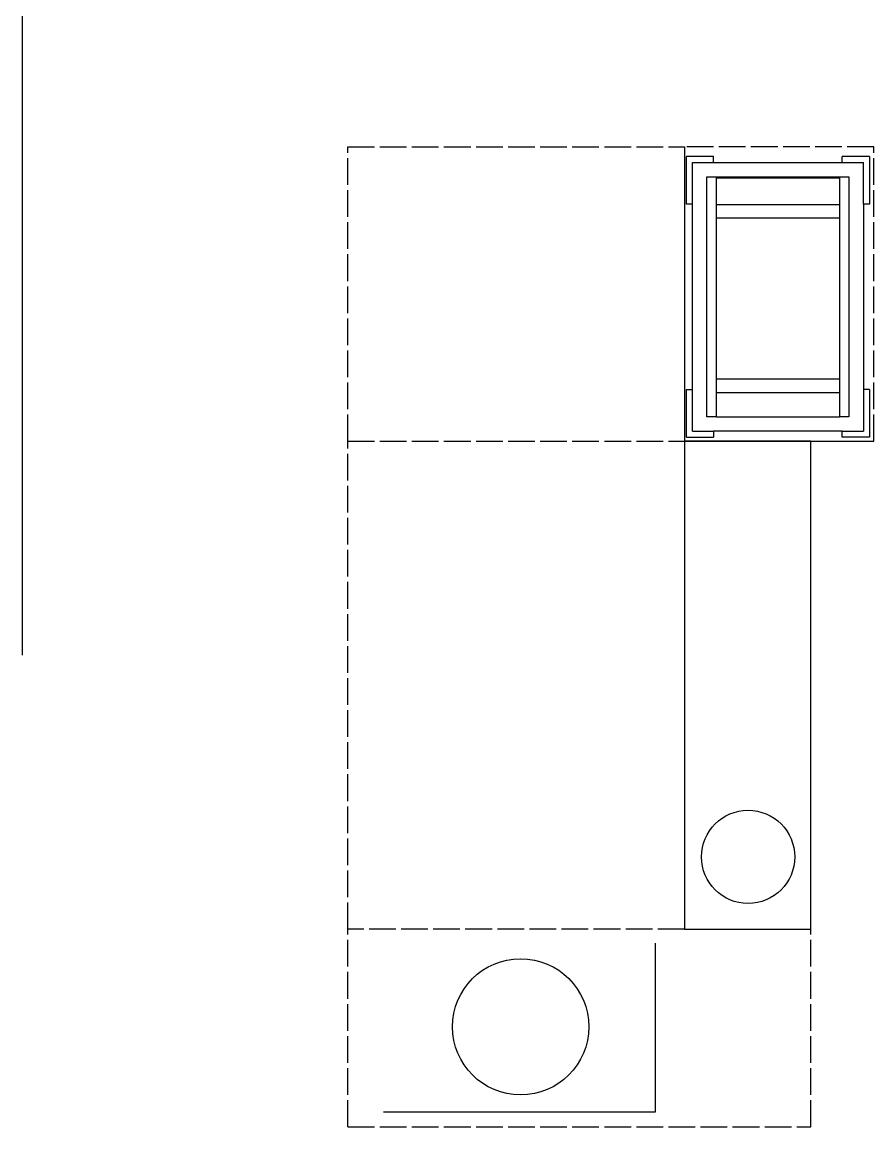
# Model space of a CAD drawing. Header units: millimetres. Extents: x -9564 to 100156, y -26854 to 24346.
# Drawn here: x 8911 to 10935, y 7969 to 10595 of the extents above; entities that cross this region are included whole.
import ezdxf

# ---------------------------------------------------------------- set-up
doc = ezdxf.new("R2010")
doc.units = ezdxf.units.MM
doc.header["$LTSCALE"] = 100
doc.linetypes.add('DASHED2', pattern=[0.762, 0.635, -0.127])
doc.layers.add('Transporte semielaborado', color=30, linetype='Continuous')

# ---------------------------------------------------------------- blocks, each defined once
blk = doc.blocks.new('Bakery Trolley pl')
at = {"layer": 'Transporte semielaborado'}
for p, q in [((0.1804, 0.6253), (0.2371, 0.6253)), ((0.1804, 0.6253), (0.1804, 0.526)), ((0.2371, 0.6127), (0.2371, 0.6253)), ((0.5048, 0.6127), (0.5048, 0.6253)), ((0.5048, 0.6253), (0.5615, 0.6253)), ((0.5615, 0.526), (0.5615, 0.6253)), ((0.2371, 0.6127), (0.1929, 0.6127)), ((0.1929, 0.526), (0.1929, 0.6127)), ((0.5048, 0.6127), (0.2371, 0.6127)), ((0.5489, 0.6127), (0.5048, 0.6127)), ((0.5489, 0.526), (0.5489, 0.6127)), ((0.2229, 0.5827), (0.2229, 0.0827)), ((0.2429, 0.5827), (0.2229, 0.5827)), ((0.2429, 0.5827), (0.2429, 0.5798)), ((0.4989, 0.5827), (0.2429, 0.5827)), ((0.2429, 0.5798), (0.4989, 0.5798)), ((0.2429, 0.5798), (0.2429, 0.5245)), ((0.5189, 0.5827), (0.4989, 0.5827)), ((0.4989, 0.5798), (0.4989, 0.5827)), ((0.4989, 0.5245), (0.4989, 0.5798)), ((0.5189, 0.0827), (0.5189, 0.5827)), ((0.1804, 0.526), (0.1929, 0.526)), ((0.1929, 0.526), (0.1929, 0.1394)), ((0.2429, 0.5245), (0.4989, 0.5245)), ((0.2429, 0.5245), (0.2429, 0.4967)), ((0.4989, 0.4967), (0.4989, 0.5245)), ((0.5489, 0.526), (0.5615, 0.526)), ((0.5489, 0.1394), (0.5489, 0.526)), ((0.2429, 0.4967), (0.4989, 0.4967)), ((0.2429, 0.4967), (0.2429, 0.1615)), ((0.4989, 0.1615), (0.4989, 0.4967)), ((0.2429, 0.1615), (0.4989, 0.1615)), ((0.2429, 0.1615), (0.2429, 0.1325)), ((0.4989, 0.1325), (0.4989, 0.1615)), ((0.1804, 0.1394), (0.1929, 0.1394)), ((0.1804, 0.1394), (0.1804, 0.0402)), ((0.1929, 0.1394), (0.1929, 0.0527)), ((0.5615, 0.1394), (0.5489, 0.1394)), ((0.5489, 0.0527), (0.5489, 0.1394)), ((0.5615, 0.0402), (0.5615, 0.1394)), ((0.2429, 0.1325), (0.4989, 0.1325)), ((0.2429, 0.1325), (0.2429, 0.0827)), ((0.4989, 0.0827), (0.4989, 0.1325)), ((0.2229, 0.0827), (0.2429, 0.0827)), ((0.4989, 0.0827), (0.2429, 0.0827)), ((0.4989, 0.0827), (0.5189, 0.0827)), ((0.2371, 0.0527), (0.1929, 0.0527)), ((0.2371, 0.0402), (0.2371, 0.0527)), ((0.2371, 0.0527), (0.5048, 0.0527)), ((0.5048, 0.0527), (0.5048, 0.0402)), ((0.5489, 0.0527), (0.5048, 0.0527)), ((0.1804, 0.0402), (0.2371, 0.0402)), ((0.5615, 0.0402), (0.5048, 0.0402))]:
    blk.add_line(p, q, dxfattribs=at)

msp = doc.modelspace()

# ---------------------------------------------------------------- linework, layer by layer
for p, q in [((8911.419, 17774.339), (8911.419, 9090.42)), ((10485.114, 9598.649), (10485.114, 8438.649)), ((10785.114, 9598.649), (10485.114, 9598.649)), ((10785.114, 8438.649), (10785.114, 9598.649)), ((10485.114, 8438.649), (10785.114, 8438.649)), ((10416.127, 8004.177), (10416.127, 8405.271)), ((9769.659, 8004.177), (10416.127, 8004.177))]:
    msp.add_line(p, q)
at = {"linetype": 'DASHED2'}
for p, q in [((9685.114, 9598.649), (9685.114, 10298.649)), ((9685.114, 10298.649), (10485.114, 10298.649)), ((9685.114, 7968.649), (10785.114, 7968.649))]:
    msp.add_line(p, q, dxfattribs=at)
at = {"color": 3}
for p, q in [((10485.114, 10298.649), (10485.114, 9598.649)), ((10485.114, 9598.649), (10935.114, 9598.649))]:
    msp.add_line(p, q, dxfattribs=at)
at = {"color": 3, "linetype": 'DASHED2'}
for p, q in [((10935.114, 10298.649), (10485.114, 10298.649)), ((10935.114, 9598.649), (10935.114, 10298.649)), ((9685.114, 8438.649), (9685.114, 9598.649)), ((9685.114, 9598.649), (10485.114, 9598.649)), ((10485.114, 8438.649), (9685.114, 8438.649)), ((9685.114, 7968.649), (9685.114, 8438.649)), ((10785.114, 7968.649), (10785.114, 8438.649))]:
    msp.add_line(p, q, dxfattribs=at)
for centre, radius in [((10636.252, 8610.526), 110.742), ((10095.782, 8206.603), 161.968)]:
    msp.add_circle(centre, radius)

# ---------------------------------------------------------------- block references
at = {"layer": 'Transporte semielaborado', "xscale": -1141.039974711085, "yscale": 1141.039974711085, "zscale": 1141.039974711085}
msp.add_blockref('Bakery Trolley pl', (11130.315, 9562.315), dxfattribs=at)

doc.saveas('drawing.dxf')
